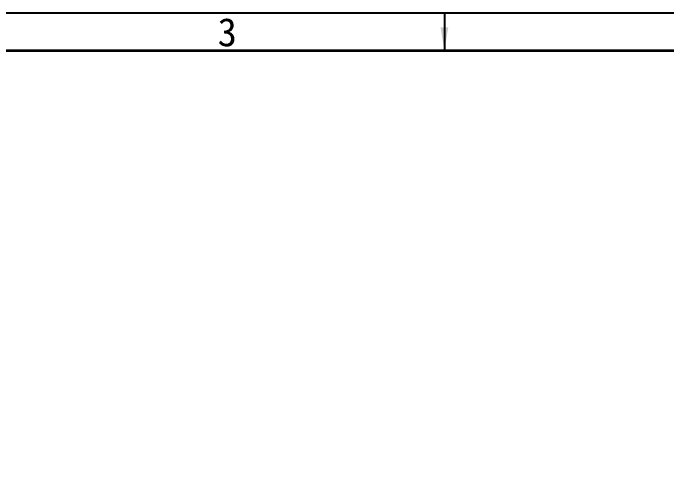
# Model space of a CAD drawing. Header units: millimetres. Extents: x -302 to 649, y -276 to -53.
# Drawn here: x 154.5 to 233.1, y -108.8 to -52.8 of the extents above; entities that cross this region are included whole.
import ezdxf

# ---------------------------------------------------------------- set-up
doc = ezdxf.new("R2010")
doc.units = ezdxf.units.MM
doc.header["$LTSCALE"] = 5
doc.header["$MEASUREMENT"] = 0
doc.styles.get("Standard").update_dxf_attribs({"font": ''})
doc.styles.get('Standard').set_extended_font_data('KaiTi_GB2312')

msp = doc.modelspace()

# ---------------------------------------------------------------- linework, layer by layer
for p, q in [((367.575, -52.812), (45.217, -52.812)), ((206.396, -52.812), (206.396, -57.337))]:
    msp.add_line(p, q)
at = {"const_width": 0.339}
msp.add_lwpolyline([(363.051, -271.111), (363.051, -57.337), (49.741, -57.337), (49.741, -271.111)], close=True, dxfattribs=at)
at = {"color": 0, "linetype": 'ByBlock'}
msp.add_solid([(206.867, -54.509), (205.925, -54.509), (206.396, -57.337)], dxfattribs=at)

# ---------------------------------------------------------------- texts
msp.add_text('3', height=3.393).set_placement((179.144, -56.803))

doc.saveas('drawing.dxf')
